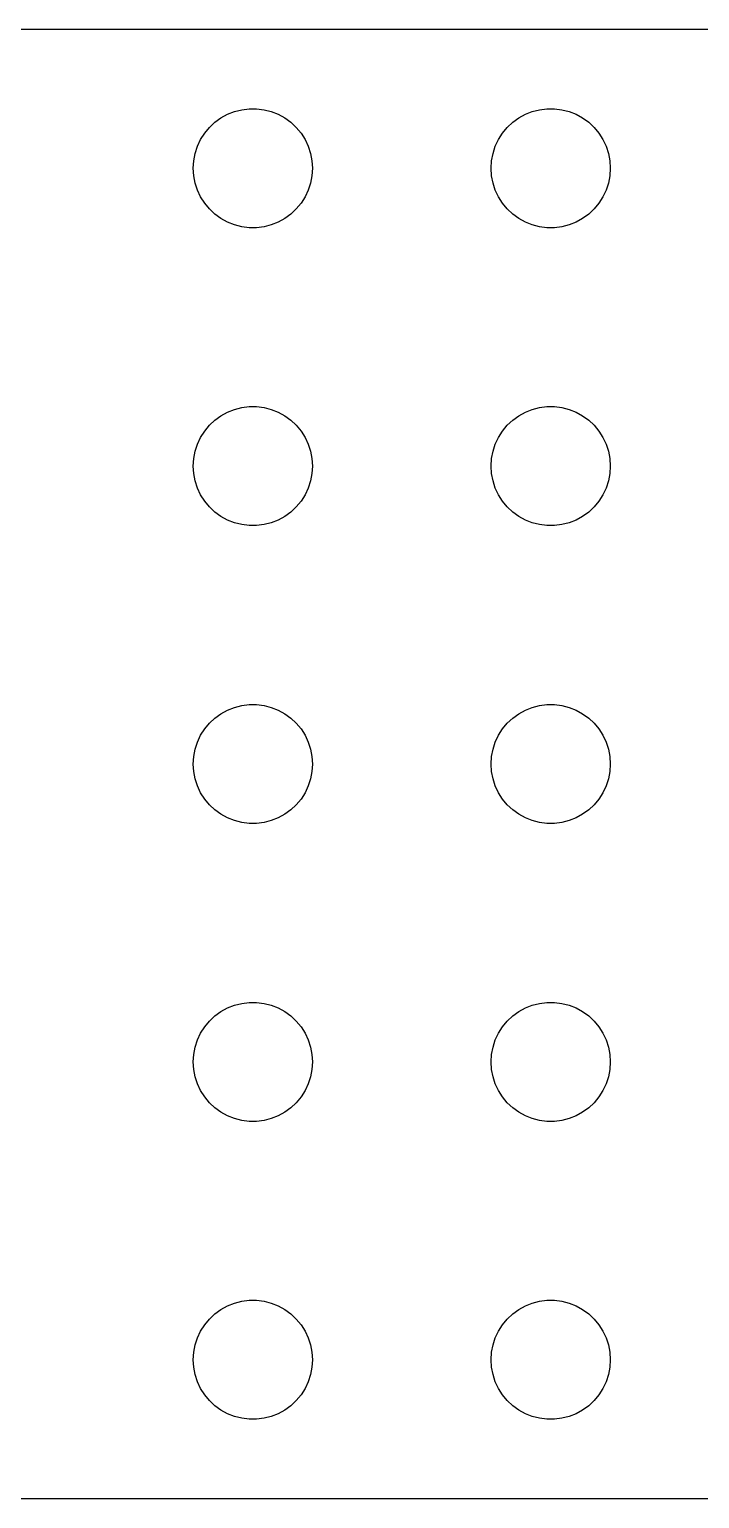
# Model space of a CAD drawing. Header units: metres. Extents: x -74 to 74, y -37 to 37.
# Drawn here: x -33.8 to 0, y -37 to 37 of the extents above; entities that cross this region are included whole.
import ezdxf

# ---------------------------------------------------------------- set-up
doc = ezdxf.new("R2010")
doc.units = ezdxf.units.M

msp = doc.modelspace()

# ---------------------------------------------------------------- linework, layer by layer
for p, q in [((69.8139, 36.9901), (-69.8139, 36.9901)), ((-24.1075, 32.533), (-23.7773, 32.7145)), ((-23.7773, 32.7145), (-23.427, 32.8532)), ((-23.427, 32.8532), (-23.0621, 32.9469)), ((-23.0621, 32.9469), (-22.6884, 32.9941)), ((-22.6884, 32.9941), (-22.3116, 32.9941)), ((-22.3116, 32.9941), (-21.9379, 32.9469)), ((-21.9379, 32.9469), (-21.5729, 32.8532)), ((-21.5729, 32.8532), (-21.2227, 32.7145)), ((-21.2227, 32.7145), (-20.8925, 32.533)), ((-9.10747, 32.533), (-8.77733, 32.7145)), ((-8.77733, 32.7145), (-8.42705, 32.8532)), ((-8.42705, 32.8532), (-8.06213, 32.9469)), ((-8.06213, 32.9469), (-7.68837, 32.9941)), ((-7.68837, 32.9941), (-7.31161, 32.9941)), ((-7.31161, 32.9941), (-6.93785, 32.9469)), ((-6.93785, 32.9469), (-6.57294, 32.8532)), ((-6.57294, 32.8532), (-6.22266, 32.7145)), ((-6.22266, 32.7145), (-5.89252, 32.533)), ((-24.927, 31.7634), (-24.6869, 32.0536)), ((-24.6869, 32.0536), (-24.4123, 32.3115)), ((-24.4123, 32.3115), (-24.1075, 32.533)), ((-20.8925, 32.533), (-20.5877, 32.3115)), ((-20.5877, 32.3115), (-20.3131, 32.0536)), ((-20.3131, 32.0536), (-20.0729, 31.7634)), ((-9.92705, 31.7634), (-9.6869, 32.0536)), ((-9.6869, 32.0536), (-9.41226, 32.3115)), ((-9.41226, 32.3115), (-9.10747, 32.533)), ((-5.89252, 32.533), (-5.58772, 32.3115)), ((-5.58772, 32.3115), (-5.31308, 32.0536)), ((-5.31308, 32.0536), (-5.07294, 31.7634)), ((-25.4057, 30.7461), (-25.2893, 31.1044)), ((-25.2893, 31.1044), (-25.1289, 31.4453)), ((-25.1289, 31.4453), (-24.927, 31.7634)), ((-20.0729, 31.7634), (-19.8711, 31.4453)), ((-19.8711, 31.4453), (-19.7107, 31.1044)), ((-19.7107, 31.1044), (-19.5942, 30.7461)), ((-10.4057, 30.7461), (-10.2893, 31.1044)), ((-10.2893, 31.1044), (-10.1289, 31.4453)), ((-10.1289, 31.4453), (-9.92705, 31.7634)), ((-5.07294, 31.7634), (-4.87108, 31.4453)), ((-4.87108, 31.4453), (-4.71066, 31.1044)), ((-4.71066, 31.1044), (-4.59424, 30.7461)), ((-25.5, 30), (-25.4763, 30.376)), ((-25.4763, 30.376), (-25.4057, 30.7461)), ((-19.5942, 30.7461), (-19.5237, 30.376)), ((-19.5237, 30.376), (-19.5, 30)), ((-10.5, 30), (-10.4763, 30.376)), ((-10.4763, 30.376), (-10.4057, 30.7461)), ((-4.59424, 30.7461), (-4.52365, 30.376)), ((-4.52365, 30.376), (-4.5, 30)), ((-25.4763, 29.624), (-25.5, 30)), ((-25.4057, 29.2539), (-25.4763, 29.624)), ((-19.5237, 29.624), (-19.5942, 29.2539)), ((-19.5, 30), (-19.5237, 29.624)), ((-10.4763, 29.624), (-10.5, 30)), ((-10.4057, 29.2539), (-10.4763, 29.624)), ((-4.52365, 29.624), (-4.59424, 29.2539)), ((-4.5, 30), (-4.52365, 29.624)), ((-25.2893, 28.8956), (-25.4057, 29.2539)), ((-25.1289, 28.5547), (-25.2893, 28.8956)), ((-19.7107, 28.8956), (-19.8711, 28.5547)), ((-19.5942, 29.2539), (-19.7107, 28.8956)), ((-10.2893, 28.8956), (-10.4057, 29.2539)), ((-10.1289, 28.5547), (-10.2893, 28.8956)), ((-4.71066, 28.8956), (-4.87108, 28.5547)), ((-4.59424, 29.2539), (-4.71066, 28.8956)), ((-24.927, 28.2366), (-25.1289, 28.5547)), ((-24.6869, 27.9464), (-24.927, 28.2366)), ((-20.0729, 28.2366), (-20.3131, 27.9464)), ((-19.8711, 28.5547), (-20.0729, 28.2366)), ((-9.92705, 28.2366), (-10.1289, 28.5547)), ((-9.6869, 27.9464), (-9.92705, 28.2366)), ((-5.07294, 28.2366), (-5.31308, 27.9464)), ((-4.87108, 28.5547), (-5.07294, 28.2366)), ((-24.4123, 27.6884), (-24.6869, 27.9464)), ((-24.1075, 27.467), (-24.4123, 27.6884)), ((-23.7773, 27.2855), (-24.1075, 27.467)), ((-20.8925, 27.467), (-21.2227, 27.2855)), ((-20.5877, 27.6884), (-20.8925, 27.467)), ((-20.3131, 27.9464), (-20.5877, 27.6884)), ((-9.41226, 27.6884), (-9.6869, 27.9464)), ((-9.10747, 27.467), (-9.41226, 27.6884)), ((-8.77733, 27.2855), (-9.10747, 27.467)), ((-5.89252, 27.467), (-6.22266, 27.2855)), ((-5.58772, 27.6884), (-5.89252, 27.467)), ((-5.31308, 27.9464), (-5.58772, 27.6884)), ((-23.427, 27.1468), (-23.7773, 27.2855)), ((-23.0621, 27.0531), (-23.427, 27.1468)), ((-22.6884, 27.0059), (-23.0621, 27.0531)), ((-22.3116, 27.0059), (-22.6884, 27.0059)), ((-21.9379, 27.0531), (-22.3116, 27.0059)), ((-21.5729, 27.1468), (-21.9379, 27.0531)), ((-21.2227, 27.2855), (-21.5729, 27.1468)), ((-8.42705, 27.1468), (-8.77733, 27.2855)), ((-8.06213, 27.0531), (-8.42705, 27.1468)), ((-7.68837, 27.0059), (-8.06213, 27.0531)), ((-7.31161, 27.0059), (-7.68837, 27.0059)), ((-6.93785, 27.0531), (-7.31161, 27.0059)), ((-6.57294, 27.1468), (-6.93785, 27.0531)), ((-6.22266, 27.2855), (-6.57294, 27.1468)), ((-23.7773, 17.7145), (-23.427, 17.8532)), ((-23.427, 17.8532), (-23.0621, 17.9469)), ((-23.0621, 17.9469), (-22.6884, 17.9941)), ((-22.6884, 17.9941), (-22.3116, 17.9941)), ((-22.3116, 17.9941), (-21.9379, 17.9469)), ((-21.9379, 17.9469), (-21.5729, 17.8532)), ((-21.5729, 17.8532), (-21.2227, 17.7145)), ((-8.77733, 17.7145), (-8.42705, 17.8532)), ((-8.42705, 17.8532), (-8.06213, 17.9469)), ((-8.06213, 17.9469), (-7.68837, 17.9941)), ((-7.68837, 17.9941), (-7.31161, 17.9941)), ((-7.31161, 17.9941), (-6.93785, 17.9469)), ((-6.93785, 17.9469), (-6.57294, 17.8532)), ((-6.57294, 17.8532), (-6.22266, 17.7145)), ((-24.927, 16.7634), (-24.6869, 17.0536)), ((-24.6869, 17.0536), (-24.4123, 17.3115)), ((-24.4123, 17.3115), (-24.1075, 17.533)), ((-24.1075, 17.533), (-23.7773, 17.7145)), ((-21.2227, 17.7145), (-20.8925, 17.533)), ((-20.8925, 17.533), (-20.5877, 17.3115)), ((-20.5877, 17.3115), (-20.3131, 17.0536)), ((-20.3131, 17.0536), (-20.0729, 16.7634)), ((-9.92705, 16.7634), (-9.6869, 17.0536)), ((-9.6869, 17.0536), (-9.41226, 17.3115)), ((-9.41226, 17.3115), (-9.10747, 17.533)), ((-9.10747, 17.533), (-8.77733, 17.7145)), ((-6.22266, 17.7145), (-5.89252, 17.533)), ((-5.89252, 17.533), (-5.58772, 17.3115)), ((-5.58772, 17.3115), (-5.31308, 17.0536)), ((-5.31308, 17.0536), (-5.07294, 16.7634)), ((-25.2893, 16.1044), (-25.1289, 16.4453)), ((-25.1289, 16.4453), (-24.927, 16.7634)), ((-20.0729, 16.7634), (-19.8711, 16.4453)), ((-19.8711, 16.4453), (-19.7107, 16.1044)), ((-10.2893, 16.1044), (-10.1289, 16.4453)), ((-10.1289, 16.4453), (-9.92705, 16.7634)), ((-5.07294, 16.7634), (-4.87108, 16.4453)), ((-4.87108, 16.4453), (-4.71066, 16.1044)), ((-25.4763, 15.376), (-25.4057, 15.7461)), ((-25.4057, 15.7461), (-25.2893, 16.1044)), ((-19.7107, 16.1044), (-19.5942, 15.7461)), ((-19.5942, 15.7461), (-19.5237, 15.376)), ((-10.4763, 15.376), (-10.4057, 15.7461)), ((-10.4057, 15.7461), (-10.2893, 16.1044)), ((-4.71066, 16.1044), (-4.59424, 15.7461)), ((-4.59424, 15.7461), (-4.52365, 15.376)), ((-25.5, 15), (-25.4763, 15.376)), ((-25.4763, 14.624), (-25.5, 15)), ((-19.5237, 15.376), (-19.5, 15)), ((-19.5, 15), (-19.5237, 14.624)), ((-10.5, 15), (-10.4763, 15.376)), ((-10.4763, 14.624), (-10.5, 15)), ((-4.52365, 15.376), (-4.5, 15)), ((-4.5, 15), (-4.52365, 14.624)), ((-25.4057, 14.2539), (-25.4763, 14.624)), ((-25.2893, 13.8956), (-25.4057, 14.2539)), ((-19.5942, 14.2539), (-19.7107, 13.8956)), ((-19.5237, 14.624), (-19.5942, 14.2539)), ((-10.4057, 14.2539), (-10.4763, 14.624)), ((-10.2893, 13.8956), (-10.4057, 14.2539)), ((-4.59424, 14.2539), (-4.71066, 13.8956)), ((-4.52365, 14.624), (-4.59424, 14.2539)), ((-25.1289, 13.5547), (-25.2893, 13.8956)), ((-24.927, 13.2366), (-25.1289, 13.5547)), ((-19.8711, 13.5547), (-20.0729, 13.2366)), ((-19.7107, 13.8956), (-19.8711, 13.5547)), ((-10.1289, 13.5547), (-10.2893, 13.8956)), ((-9.92705, 13.2366), (-10.1289, 13.5547)), ((-4.87108, 13.5547), (-5.07294, 13.2366)), ((-4.71066, 13.8956), (-4.87108, 13.5547)), ((-24.6869, 12.9464), (-24.927, 13.2366)), ((-24.4123, 12.6884), (-24.6869, 12.9464)), ((-24.1075, 12.467), (-24.4123, 12.6884)), ((-20.5877, 12.6884), (-20.8925, 12.467)), ((-20.3131, 12.9464), (-20.5877, 12.6884)), ((-20.0729, 13.2366), (-20.3131, 12.9464)), ((-9.6869, 12.9464), (-9.92705, 13.2366)), ((-9.41226, 12.6884), (-9.6869, 12.9464)), ((-9.10747, 12.467), (-9.41226, 12.6884)), ((-5.58772, 12.6884), (-5.89252, 12.467)), ((-5.31308, 12.9464), (-5.58772, 12.6884)), ((-5.07294, 13.2366), (-5.31308, 12.9464)), ((-23.7773, 12.2855), (-24.1075, 12.467)), ((-23.427, 12.1468), (-23.7773, 12.2855)), ((-23.0621, 12.0531), (-23.427, 12.1468)), ((-22.6884, 12.0059), (-23.0621, 12.0531)), ((-22.3116, 12.0059), (-22.6884, 12.0059)), ((-21.9379, 12.0531), (-22.3116, 12.0059)), ((-21.5729, 12.1468), (-21.9379, 12.0531)), ((-21.2227, 12.2855), (-21.5729, 12.1468)), ((-20.8925, 12.467), (-21.2227, 12.2855)), ((-8.77733, 12.2855), (-9.10747, 12.467)), ((-8.42705, 12.1468), (-8.77733, 12.2855)), ((-8.06213, 12.0531), (-8.42705, 12.1468)), ((-7.68837, 12.0059), (-8.06213, 12.0531)), ((-7.31161, 12.0059), (-7.68837, 12.0059)), ((-6.93785, 12.0531), (-7.31161, 12.0059)), ((-6.57294, 12.1468), (-6.93785, 12.0531)), ((-6.22266, 12.2855), (-6.57294, 12.1468)), ((-5.89252, 12.467), (-6.22266, 12.2855)), ((-23.0621, 2.94685), (-22.6884, 2.99408)), ((-22.6884, 2.99408), (-22.3116, 2.99408)), ((-22.3116, 2.99408), (-21.9379, 2.94685)), ((-8.06213, 2.94685), (-7.68837, 2.99408)), ((-7.68837, 2.99408), (-7.31161, 2.99408)), ((-7.31161, 2.99408), (-6.93785, 2.94685)), ((-24.6869, 2.05363), (-24.4123, 2.31154)), ((-24.4123, 2.31154), (-24.1075, 2.53297)), ((-24.1075, 2.53297), (-23.7773, 2.71448)), ((-23.7773, 2.71448), (-23.427, 2.85316)), ((-23.427, 2.85316), (-23.0621, 2.94685)), ((-21.9379, 2.94685), (-21.5729, 2.85316)), ((-21.5729, 2.85316), (-21.2227, 2.71448)), ((-21.2227, 2.71448), (-20.8925, 2.53297)), ((-20.8925, 2.53297), (-20.5877, 2.31154)), ((-20.5877, 2.31154), (-20.3131, 2.05363)), ((-9.6869, 2.05363), (-9.41226, 2.31154)), ((-9.41226, 2.31154), (-9.10747, 2.53297)), ((-9.10747, 2.53297), (-8.77733, 2.71448)), ((-8.77733, 2.71448), (-8.42705, 2.85316)), ((-8.42705, 2.85316), (-8.06213, 2.94685)), ((-6.93785, 2.94685), (-6.57294, 2.85316)), ((-6.57294, 2.85316), (-6.22266, 2.71448)), ((-6.22266, 2.71448), (-5.89252, 2.53297)), ((-5.89252, 2.53297), (-5.58772, 2.31154)), ((-5.58772, 2.31154), (-5.31308, 2.05363)), ((-25.1289, 1.44525), (-24.927, 1.76335)), ((-24.927, 1.76335), (-24.6869, 2.05363)), ((-20.3131, 2.05363), (-20.0729, 1.76335)), ((-20.0729, 1.76335), (-19.8711, 1.44525)), ((-10.1289, 1.44525), (-9.92705, 1.76335)), ((-9.92705, 1.76335), (-9.6869, 2.05363)), ((-5.31308, 2.05363), (-5.07294, 1.76335)), ((-5.07294, 1.76335), (-4.87108, 1.44525)), ((-25.4763, 0.37599), (-25.4057, 0.74606)), ((-25.4057, 0.74606), (-25.2893, 1.10437)), ((-25.2893, 1.10437), (-25.1289, 1.44525)), ((-19.8711, 1.44525), (-19.7107, 1.10437)), ((-19.7107, 1.10437), (-19.5942, 0.74606)), ((-19.5942, 0.74606), (-19.5237, 0.37599)), ((-10.4763, 0.37599), (-10.4057, 0.74606)), ((-10.4057, 0.74606), (-10.2893, 1.10437)), ((-10.2893, 1.10437), (-10.1289, 1.44525)), ((-4.87108, 1.44525), (-4.71066, 1.10437)), ((-4.71066, 1.10437), (-4.59424, 0.74606)), ((-4.59424, 0.74606), (-4.52365, 0.37599)), ((-25.5, 0), (-25.4763, 0.37599)), ((-25.4763, -0.37599), (-25.5, 0)), ((-19.5237, 0.37599), (-19.5, 0)), ((-19.5, 0), (-19.5237, -0.37599)), ((-10.5, 0), (-10.4763, 0.37599)), ((-10.4763, -0.37599), (-10.5, 0)), ((-4.52365, 0.37599), (-4.5, 0)), ((-4.5, 0), (-4.52365, -0.37599)), ((-25.4057, -0.74606), (-25.4763, -0.37599)), ((-19.5237, -0.37599), (-19.5942, -0.74606)), ((-10.4057, -0.74606), (-10.4763, -0.37599)), ((-4.52365, -0.37599), (-4.59424, -0.74606)), ((-25.2893, -1.10437), (-25.4057, -0.74606)), ((-25.1289, -1.44525), (-25.2893, -1.10437)), ((-24.927, -1.76335), (-25.1289, -1.44525)), ((-19.8711, -1.44525), (-20.0729, -1.76335)), ((-19.7107, -1.10437), (-19.8711, -1.44525)), ((-19.5942, -0.74606), (-19.7107, -1.10437)), ((-10.2893, -1.10437), (-10.4057, -0.74606)), ((-10.1289, -1.44525), (-10.2893, -1.10437)), ((-9.92705, -1.76335), (-10.1289, -1.44525)), ((-4.87108, -1.44525), (-5.07294, -1.76335)), ((-4.71066, -1.10437), (-4.87108, -1.44525)), ((-4.59424, -0.74606), (-4.71066, -1.10437)), ((-24.6869, -2.05363), (-24.927, -1.76335)), ((-24.4123, -2.31154), (-24.6869, -2.05363)), ((-20.3131, -2.05363), (-20.5877, -2.31154)), ((-20.0729, -1.76335), (-20.3131, -2.05363)), ((-9.6869, -2.05363), (-9.92705, -1.76335)), ((-9.41226, -2.31154), (-9.6869, -2.05363)), ((-5.31308, -2.05363), (-5.58772, -2.31154)), ((-5.07294, -1.76335), (-5.31308, -2.05363)), ((-24.1075, -2.53297), (-24.4123, -2.31154)), ((-23.7773, -2.71448), (-24.1075, -2.53297)), ((-23.427, -2.85316), (-23.7773, -2.71448)), ((-23.0621, -2.94685), (-23.427, -2.85316)), ((-22.6884, -2.99408), (-23.0621, -2.94685)), ((-21.9379, -2.94685), (-22.3116, -2.99408)), ((-21.5729, -2.85316), (-21.9379, -2.94685)), ((-21.2227, -2.71448), (-21.5729, -2.85316)), ((-20.8925, -2.53297), (-21.2227, -2.71448)), ((-20.5877, -2.31154), (-20.8925, -2.53297)), ((-9.10747, -2.53297), (-9.41226, -2.31154)), ((-8.77733, -2.71448), (-9.10747, -2.53297)), ((-8.42705, -2.85316), (-8.77733, -2.71448)), ((-8.06213, -2.94685), (-8.42705, -2.85316)), ((-7.68837, -2.99408), (-8.06213, -2.94685)), ((-6.93785, -2.94685), (-7.31161, -2.99408)), ((-6.57294, -2.85316), (-6.93785, -2.94685)), ((-6.22266, -2.71448), (-6.57294, -2.85316)), ((-5.89252, -2.53297), (-6.22266, -2.71448)), ((-5.58772, -2.31154), (-5.89252, -2.53297)), ((-22.3116, -2.99408), (-22.6884, -2.99408)), ((-7.31161, -2.99408), (-7.68837, -2.99408)), ((-24.4123, -12.6884), (-24.1075, -12.467)), ((-24.1075, -12.467), (-23.7773, -12.2855)), ((-23.7773, -12.2855), (-23.427, -12.1468)), ((-23.427, -12.1468), (-23.0621, -12.0531)), ((-23.0621, -12.0531), (-22.6884, -12.0059)), ((-22.6884, -12.0059), (-22.3116, -12.0059)), ((-22.3116, -12.0059), (-21.9379, -12.0531)), ((-21.9379, -12.0531), (-21.5729, -12.1468)), ((-21.5729, -12.1468), (-21.2227, -12.2855)), ((-21.2227, -12.2855), (-20.8925, -12.467)), ((-20.8925, -12.467), (-20.5877, -12.6884)), ((-9.41226, -12.6884), (-9.10747, -12.467)), ((-9.10747, -12.467), (-8.77733, -12.2855)), ((-8.77733, -12.2855), (-8.42705, -12.1468)), ((-8.42705, -12.1468), (-8.06213, -12.0531)), ((-8.06213, -12.0531), (-7.68837, -12.0059)), ((-7.68837, -12.0059), (-7.31161, -12.0059)), ((-7.31161, -12.0059), (-6.93785, -12.0531)), ((-6.93785, -12.0531), (-6.57294, -12.1468)), ((-6.57294, -12.1468), (-6.22266, -12.2855)), ((-6.22266, -12.2855), (-5.89252, -12.467)), ((-5.89252, -12.467), (-5.58772, -12.6884)), ((-25.1289, -13.5547), (-24.927, -13.2366)), ((-24.927, -13.2366), (-24.6869, -12.9464)), ((-24.6869, -12.9464), (-24.4123, -12.6884)), ((-20.5877, -12.6884), (-20.3131, -12.9464)), ((-20.3131, -12.9464), (-20.0729, -13.2366)), ((-20.0729, -13.2366), (-19.8711, -13.5547)), ((-10.1289, -13.5547), (-9.92705, -13.2366)), ((-9.92705, -13.2366), (-9.6869, -12.9464)), ((-9.6869, -12.9464), (-9.41226, -12.6884)), ((-5.58772, -12.6884), (-5.31308, -12.9464)), ((-5.31308, -12.9464), (-5.07294, -13.2366)), ((-5.07294, -13.2366), (-4.87108, -13.5547)), ((-25.4057, -14.2539), (-25.2893, -13.8956)), ((-25.2893, -13.8956), (-25.1289, -13.5547)), ((-19.8711, -13.5547), (-19.7107, -13.8956)), ((-19.7107, -13.8956), (-19.5942, -14.2539)), ((-10.4057, -14.2539), (-10.2893, -13.8956)), ((-10.2893, -13.8956), (-10.1289, -13.5547)), ((-4.87108, -13.5547), (-4.71066, -13.8956)), ((-4.71066, -13.8956), (-4.59424, -14.2539)), ((-25.5, -15), (-25.4763, -14.624)), ((-25.4763, -14.624), (-25.4057, -14.2539)), ((-19.5942, -14.2539), (-19.5237, -14.624)), ((-19.5237, -14.624), (-19.5, -15)), ((-10.5, -15), (-10.4763, -14.624)), ((-10.4763, -14.624), (-10.4057, -14.2539)), ((-4.59424, -14.2539), (-4.52365, -14.624)), ((-4.52365, -14.624), (-4.5, -15)), ((-25.4763, -15.376), (-25.5, -15)), ((-25.4057, -15.7461), (-25.4763, -15.376)), ((-19.5237, -15.376), (-19.5942, -15.7461)), ((-19.5, -15), (-19.5237, -15.376)), ((-10.4763, -15.376), (-10.5, -15)), ((-10.4057, -15.7461), (-10.4763, -15.376)), ((-4.52365, -15.376), (-4.59424, -15.7461)), ((-4.5, -15), (-4.52365, -15.376)), ((-25.2893, -16.1044), (-25.4057, -15.7461)), ((-25.1289, -16.4453), (-25.2893, -16.1044)), ((-19.7107, -16.1044), (-19.8711, -16.4453)), ((-19.5942, -15.7461), (-19.7107, -16.1044)), ((-10.2893, -16.1044), (-10.4057, -15.7461)), ((-10.1289, -16.4453), (-10.2893, -16.1044)), ((-4.71066, -16.1044), (-4.87108, -16.4453)), ((-4.59424, -15.7461), (-4.71066, -16.1044)), ((-24.927, -16.7634), (-25.1289, -16.4453)), ((-24.6869, -17.0536), (-24.927, -16.7634)), ((-20.0729, -16.7634), (-20.3131, -17.0536)), ((-19.8711, -16.4453), (-20.0729, -16.7634)), ((-9.92705, -16.7634), (-10.1289, -16.4453)), ((-9.6869, -17.0536), (-9.92705, -16.7634)), ((-5.07294, -16.7634), (-5.31308, -17.0536)), ((-4.87108, -16.4453), (-5.07294, -16.7634)), ((-24.4123, -17.3115), (-24.6869, -17.0536)), ((-24.1075, -17.533), (-24.4123, -17.3115)), ((-23.7773, -17.7145), (-24.1075, -17.533)), ((-23.427, -17.8532), (-23.7773, -17.7145)), ((-21.2227, -17.7145), (-21.5729, -17.8532)), ((-20.8925, -17.533), (-21.2227, -17.7145)), ((-20.5877, -17.3115), (-20.8925, -17.533)), ((-20.3131, -17.0536), (-20.5877, -17.3115)), ((-9.41226, -17.3115), (-9.6869, -17.0536)), ((-9.10747, -17.533), (-9.41226, -17.3115)), ((-8.77733, -17.7145), (-9.10747, -17.533)), ((-8.42705, -17.8532), (-8.77733, -17.7145)), ((-6.22266, -17.7145), (-6.57294, -17.8532)), ((-5.89252, -17.533), (-6.22266, -17.7145)), ((-5.58772, -17.3115), (-5.89252, -17.533)), ((-5.31308, -17.0536), (-5.58772, -17.3115)), ((-23.0621, -17.9469), (-23.427, -17.8532)), ((-22.6884, -17.9941), (-23.0621, -17.9469)), ((-22.3116, -17.9941), (-22.6884, -17.9941)), ((-21.9379, -17.9469), (-22.3116, -17.9941)), ((-21.5729, -17.8532), (-21.9379, -17.9469)), ((-8.06213, -17.9469), (-8.42705, -17.8532)), ((-7.68837, -17.9941), (-8.06213, -17.9469)), ((-7.31161, -17.9941), (-7.68837, -17.9941)), ((-6.93785, -17.9469), (-7.31161, -17.9941)), ((-6.57294, -17.8532), (-6.93785, -17.9469)), ((-24.1075, -27.467), (-23.7773, -27.2855)), ((-23.7773, -27.2855), (-23.427, -27.1468)), ((-23.427, -27.1468), (-23.0621, -27.0531)), ((-23.0621, -27.0531), (-22.6884, -27.0059)), ((-22.6884, -27.0059), (-22.3116, -27.0059)), ((-22.3116, -27.0059), (-21.9379, -27.0531)), ((-21.9379, -27.0531), (-21.5729, -27.1468)), ((-21.5729, -27.1468), (-21.2227, -27.2855)), ((-21.2227, -27.2855), (-20.8925, -27.467)), ((-9.10747, -27.467), (-8.77733, -27.2855)), ((-8.77733, -27.2855), (-8.42705, -27.1468)), ((-8.42705, -27.1468), (-8.06213, -27.0531)), ((-8.06213, -27.0531), (-7.68837, -27.0059)), ((-7.68837, -27.0059), (-7.31161, -27.0059)), ((-7.31161, -27.0059), (-6.93785, -27.0531)), ((-6.93785, -27.0531), (-6.57294, -27.1468)), ((-6.57294, -27.1468), (-6.22266, -27.2855)), ((-6.22266, -27.2855), (-5.89252, -27.467)), ((-24.927, -28.2366), (-24.6869, -27.9464)), ((-24.6869, -27.9464), (-24.4123, -27.6884)), ((-24.4123, -27.6884), (-24.1075, -27.467)), ((-20.8925, -27.467), (-20.5877, -27.6884)), ((-20.5877, -27.6884), (-20.3131, -27.9464)), ((-20.3131, -27.9464), (-20.0729, -28.2366)), ((-9.92705, -28.2366), (-9.6869, -27.9464)), ((-9.6869, -27.9464), (-9.41226, -27.6884)), ((-9.41226, -27.6884), (-9.10747, -27.467)), ((-5.89252, -27.467), (-5.58772, -27.6884)), ((-5.58772, -27.6884), (-5.31308, -27.9464)), ((-5.31308, -27.9464), (-5.07294, -28.2366)), ((-25.2893, -28.8956), (-25.1289, -28.5547)), ((-25.1289, -28.5547), (-24.927, -28.2366)), ((-20.0729, -28.2366), (-19.8711, -28.5547)), ((-19.8711, -28.5547), (-19.7107, -28.8956)), ((-10.2893, -28.8956), (-10.1289, -28.5547)), ((-10.1289, -28.5547), (-9.92705, -28.2366)), ((-5.07294, -28.2366), (-4.87108, -28.5547)), ((-4.87108, -28.5547), (-4.71066, -28.8956)), ((-25.4763, -29.624), (-25.4057, -29.2539)), ((-25.4057, -29.2539), (-25.2893, -28.8956)), ((-19.7107, -28.8956), (-19.5942, -29.2539)), ((-19.5942, -29.2539), (-19.5237, -29.624)), ((-10.4763, -29.624), (-10.4057, -29.2539)), ((-10.4057, -29.2539), (-10.2893, -28.8956)), ((-4.71066, -28.8956), (-4.59424, -29.2539)), ((-4.59424, -29.2539), (-4.52365, -29.624)), ((-25.5, -30), (-25.4763, -29.624)), ((-25.4763, -30.376), (-25.5, -30)), ((-19.5237, -29.624), (-19.5, -30)), ((-19.5, -30), (-19.5237, -30.376)), ((-10.5, -30), (-10.4763, -29.624)), ((-10.4763, -30.376), (-10.5, -30)), ((-4.52365, -29.624), (-4.5, -30)), ((-4.5, -30), (-4.52365, -30.376)), ((-25.4057, -30.7461), (-25.4763, -30.376)), ((-25.2893, -31.1044), (-25.4057, -30.7461)), ((-19.5942, -30.7461), (-19.7107, -31.1044)), ((-19.5237, -30.376), (-19.5942, -30.7461)), ((-10.4057, -30.7461), (-10.4763, -30.376)), ((-10.2893, -31.1044), (-10.4057, -30.7461)), ((-4.59424, -30.7461), (-4.71066, -31.1044)), ((-4.52365, -30.376), (-4.59424, -30.7461)), ((-25.1289, -31.4453), (-25.2893, -31.1044)), ((-24.927, -31.7634), (-25.1289, -31.4453)), ((-24.6869, -32.0536), (-24.927, -31.7634)), ((-20.0729, -31.7634), (-20.3131, -32.0536)), ((-19.8711, -31.4453), (-20.0729, -31.7634)), ((-19.7107, -31.1044), (-19.8711, -31.4453)), ((-10.1289, -31.4453), (-10.2893, -31.1044)), ((-9.92705, -31.7634), (-10.1289, -31.4453)), ((-9.6869, -32.0536), (-9.92705, -31.7634)), ((-5.07294, -31.7634), (-5.31308, -32.0536)), ((-4.87108, -31.4453), (-5.07294, -31.7634)), ((-4.71066, -31.1044), (-4.87108, -31.4453)), ((-24.4123, -32.3115), (-24.6869, -32.0536)), ((-24.1075, -32.533), (-24.4123, -32.3115)), ((-23.7773, -32.7145), (-24.1075, -32.533)), ((-20.8925, -32.533), (-21.2227, -32.7145)), ((-20.5877, -32.3115), (-20.8925, -32.533)), ((-20.3131, -32.0536), (-20.5877, -32.3115)), ((-9.41226, -32.3115), (-9.6869, -32.0536)), ((-9.10747, -32.533), (-9.41226, -32.3115)), ((-8.77733, -32.7145), (-9.10747, -32.533)), ((-5.89252, -32.533), (-6.22266, -32.7145)), ((-5.58772, -32.3115), (-5.89252, -32.533)), ((-5.31308, -32.0536), (-5.58772, -32.3115)), ((-23.427, -32.8532), (-23.7773, -32.7145)), ((-23.0621, -32.9469), (-23.427, -32.8532)), ((-22.6884, -32.9941), (-23.0621, -32.9469)), ((-22.3116, -32.9941), (-22.6884, -32.9941)), ((-21.9379, -32.9469), (-22.3116, -32.9941)), ((-21.5729, -32.8532), (-21.9379, -32.9469)), ((-21.2227, -32.7145), (-21.5729, -32.8532)), ((-8.42705, -32.8532), (-8.77733, -32.7145)), ((-8.06213, -32.9469), (-8.42705, -32.8532)), ((-7.68837, -32.9941), (-8.06213, -32.9469)), ((-7.31161, -32.9941), (-7.68837, -32.9941)), ((-6.93785, -32.9469), (-7.31161, -32.9941)), ((-6.57294, -32.8532), (-6.93785, -32.9469)), ((-6.22266, -32.7145), (-6.57294, -32.8532)), ((-69.8139, -36.9901), (69.8139, -36.9901))]:
    msp.add_line(p, q)

doc.saveas('drawing.dxf')
